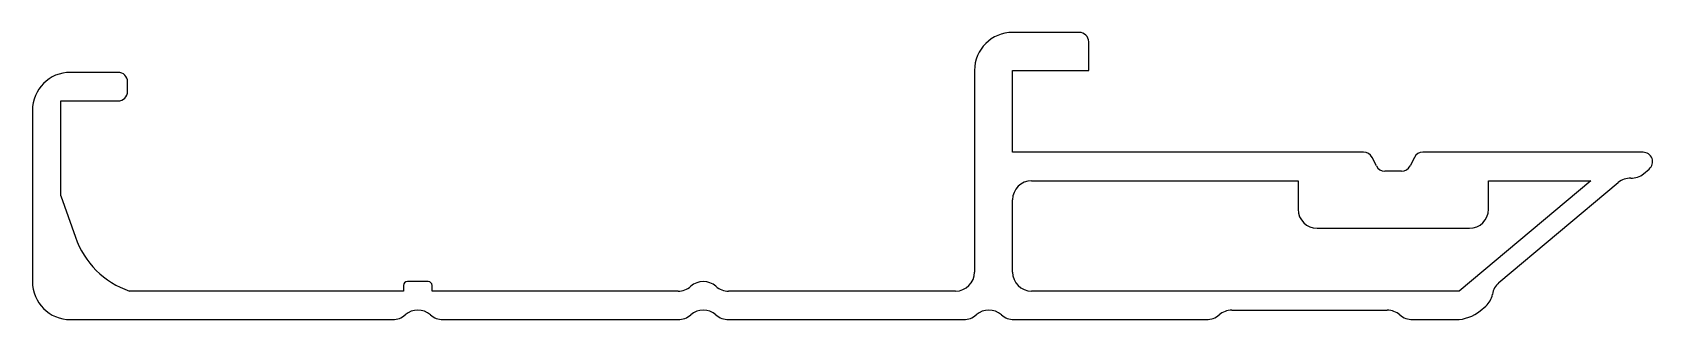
# Model space of a CAD drawing. Extents: x 2.2 to 87.3, y 1.7 to 16.8.
import ezdxf

# ---------------------------------------------------------------- set-up
doc = ezdxf.new("R2010")
doc.units = 0
doc.layers.get('0').update_dxf_attribs({"linetype": 'CONTINUOUS'})

msp = doc.modelspace()

# ---------------------------------------------------------------- linework, layer by layer
for p, q in [((57.175, 16.812), (53.675, 16.812)), ((57.675, 14.812), (57.675, 16.312)), ((6.675, 14.712), (4.175, 14.712)), ((51.675, 14.812), (51.675, 4.212)), ((53.675, 10.512), (53.675, 14.812)), ((53.675, 14.812), (57.675, 14.812)), ((7.175, 13.712), (7.175, 14.212)), ((3.675, 8.212), (3.675, 13.212)), ((3.675, 13.212), (6.675, 13.212)), ((2.175, 12.712), (2.175, 3.712)), ((72.116, 10.512), (53.675, 10.512)), ((72.786, 9.789), (72.563, 10.236)), ((74.786, 10.236), (74.563, 9.789)), ((86.801, 10.512), (75.234, 10.512)), ((74.116, 9.512), (73.234, 9.512)), ((86.827, 9.381), (87.122, 9.629)), ((54.675, 9.012), (68.675, 9.012)), ((68.675, 9.012), (68.675, 7.512)), ((84.053, 9.012), (77.141, 3.212)), ((78.675, 7.512), (78.675, 9.012)), ((78.675, 9.012), (84.053, 9.012)), ((79.228, 3.658), (85.492, 8.914)), ((3.675, 8.212), (4.432, 6.045)), ((53.675, 4.212), (53.675, 8.012)), ((69.675, 6.512), (77.675, 6.512)), ((21.675, 3.512), (21.675, 3.212)), ((22.975, 3.712), (21.875, 3.712)), ((23.175, 3.212), (23.175, 3.512)), ((21.675, 3.212), (7.279, 3.212)), ((36.102, 3.212), (23.175, 3.212)), ((50.675, 3.212), (38.748, 3.212)), ((77.141, 3.212), (54.675, 3.212)), ((4.175, 1.712), (21.102, 1.712)), ((23.748, 1.712), (36.102, 1.712)), ((38.748, 1.712), (51.102, 1.712)), ((53.748, 1.712), (63.866, 1.712)), ((65.189, 2.212), (73.36, 2.212)), ((74.683, 1.712), (76.959, 1.712)), ((78.245, 2.18), (78.536, 2.425))]:
    msp.add_line(p, q)
for centre, radius, start, end in [((53.675, 14.812), 2, 90, 180), ((57.175, 16.312), 0.5, 0, 90), ((4.175, 12.712), 2, 90, 180), ((6.675, 14.212), 0.5, 0, 90), ((6.675, 13.712), 0.5, 270, 0), ((72.116, 10.012), 0.5, 26.56505, 90), ((75.234, 10.012), 0.5, 90, 153.43495), ((86.801, 10.012), 0.5, 310, 90), ((73.234, 10.012), 0.5, 206.56505, 270), ((74.116, 10.012), 0.5, 270, 333.43495), ((86.184, 10.147), 1, 268.59038, 310), ((54.675, 8.012), 1, 90, 180), ((86.135, 8.148), 1, 88.59038, 130), ((69.675, 7.512), 1, 180, 270), ((77.675, 7.512), 1, 270, 0), ((8.775, 7.562), 4.6, 199.26385, 251.02353), ((4.175, 3.712), 2, 180, 270), ((21.875, 3.512), 0.2, 90, 180), ((22.975, 3.512), 0.2, 0, 90), ((36.102, 4.212), 1, 270, 311.40962), ((37.425, 2.712), 1, 48.59038, 131.40962), ((38.748, 4.212), 1, 228.59038, 270), ((50.675, 4.212), 1, 270, 0), ((54.675, 4.212), 1, 180, 270), ((79.871, 2.892), 1, 130, 171.40962), ((77.893, 3.191), 1, 310, 351.40962), ((21.102, 2.712), 1, 270, 311.40962), ((22.425, 1.212), 1, 48.59038, 131.40962), ((23.748, 2.712), 1, 228.59038, 270), ((36.102, 2.712), 1, 270, 311.40962), ((37.425, 1.212), 1, 48.59038, 131.40962), ((38.748, 2.712), 1, 228.59038, 270), ((51.102, 2.712), 1, 270, 311.40962), ((52.425, 1.212), 1, 48.59038, 131.40962), ((53.748, 2.712), 1, 228.59038, 270), ((63.866, 2.712), 1, 270, 311.40962), ((65.189, 1.212), 1, 90, 131.40962), ((73.36, 1.212), 1, 48.59038, 90), ((74.683, 2.712), 1, 228.59038, 270), ((76.959, 3.712), 2, 270, 310)]:
    msp.add_arc(centre, radius, start, end)

doc.saveas('drawing.dxf')
